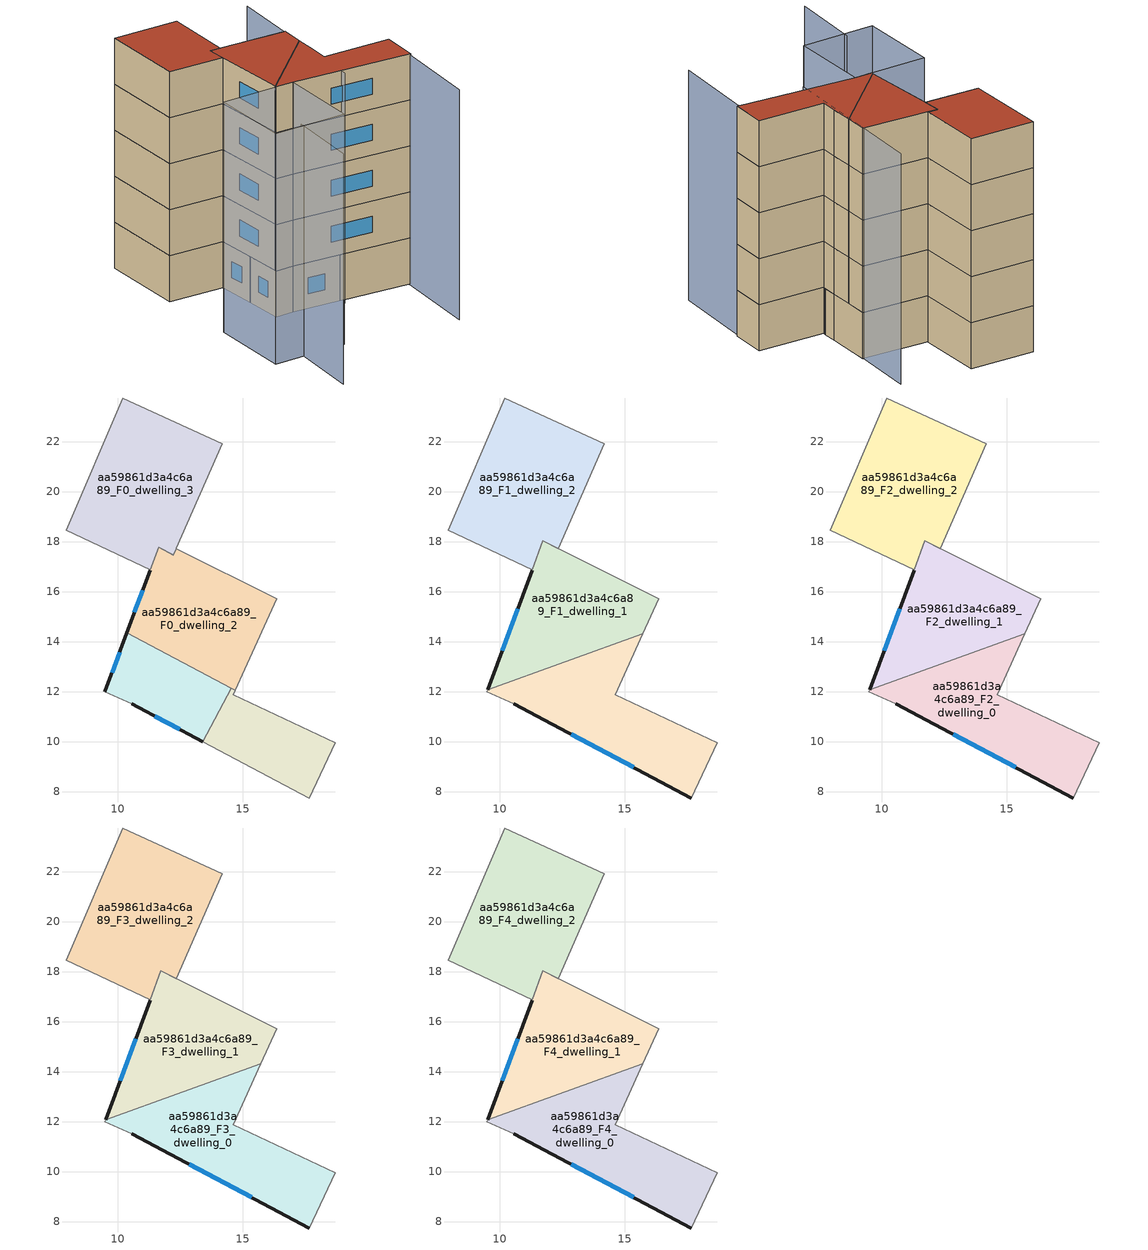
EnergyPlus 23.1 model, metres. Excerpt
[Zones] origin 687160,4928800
aa59861d3a4c6a89_F0_dwelling_0
 floor ground (EU_floor_Construction): 14.53,12.12 13.4,10 10.54,11.51 9.48,11.98 10.35,14.34 z0
 wall outside (EU_wall_Construction): 10.54,11.51 13.4,10 / 10.35,14.34 9.48,11.98 z0:3
 wall to aa59861d3a4c6a89_F0_dwelling_1 (EU_wall_Construction): 13.4,10 14.53,12.12 z0:3
 wall adiabatic (EU_wall_Construction): 9.48,11.98 10.54,11.51 z0:3
 wall to aa59861d3a4c6a89_F0_dwelling_2 (EU_wall_Construction): 14.53,12.12 10.35,14.34 z0:3
 window (EU_Window_Construction): 11.47,11.02 12.47,10.49 / 10.07,13.58 9.76,12.75 z0.98:2.02
aa59861d3a4c6a89_F0_dwelling_1
 floor ground (EU_floor_Construction): 18.69,9.95 17.65,7.74 13.4,10 14.53,12.12 14.69,12.04 14.6,11.86 z0
 wall adiabatic (EU_wall_Construction): 14.69,12.04 14.6,11.86 / 13.4,10 17.65,7.74 18.69,9.95 14.6,11.86 z0:3
 wall to aa59861d3a4c6a89_F0_dwelling_2 (EU_wall_Construction): 14.69,12.04 14.53,12.12 z0:3
aa59861d3a4c6a89_F0_dwelling_2
 floor ground (EU_floor_Construction): 16.34,15.71 15.07,12.89 14.69,12.04 10.35,14.34 11.62,17.77 12.21,17.46 12.32,17.72 z0
 wall outside (EU_wall_Construction): 11.29,16.86 10.35,14.34 z0:3
 wall adiabatic (EU_wall_Construction): 14.69,12.04 15.07,12.89 16.34,15.71 12.32,17.72 / 12.21,17.46 11.63,17.77 z0:3
 wall to aa59861d3a4c6a89_F0_dwelling_3 (EU_wall_Construction): 11.62,17.77 11.29,16.86 / 12.32,17.72 12.21,17.46 z0:3
 window (EU_Window_Construction): 10.98,16.04 10.66,15.16 z0.98:2.02
aa59861d3a4c6a89_F0_dwelling_3
 floor ground (EU_floor_Construction): 14.16,21.91 12.33,17.72 12.21,17.46 11.62,17.77 11.29,16.86 7.93,18.46 10.18,23.74 z0
 wall adiabatic (EU_wall_Construction): 11.62,17.77 12.21,17.46 / 12.33,17.72 14.16,21.91 10.18,23.74 7.93,18.46 11.29,16.86 z0:3
aa59861d3a4c6a89_F1_dwelling_0
 floor to aa59861d3a4c6a89_F0_dwelling_0 (EU_floor_Construction): 14.53,12.12 13.4,10 10.54,11.51 9.48,11.98 9.51,12.07 12.56,13.17 z3
 floor to aa59861d3a4c6a89_F0_dwelling_1 (EU_floor_Construction): 18.69,9.95 17.65,7.74 13.4,10 14.53,12.12 14.69,12.04 14.6,11.86 z3
 floor to aa59861d3a4c6a89_F0_dwelling_2 (EU_floor_Construction): 15.71,14.31 15.07,12.89 14.69,12.04 12.56,13.17 z3
 wall outside (EU_wall_Construction): 10.54,11.51 17.65,7.74 z3:6
 wall adiabatic (EU_wall_Construction): 9.51,12.07 9.48,11.98 10.54,11.51 / 17.65,7.74 18.69,9.95 14.6,11.86 15.07,12.89 15.71,14.31 z3:6
 wall to aa59861d3a4c6a89_F1_dwelling_1 (EU_wall_Construction): 15.71,14.31 9.51,12.07 z3:6
 window (EU_Window_Construction): 12.86,10.28 15.34,8.97 z3.98:5.02
aa59861d3a4c6a89_F1_dwelling_1
 floor to aa59861d3a4c6a89_F0_dwelling_2 (EU_floor_Construction): 16.34,15.71 15.71,14.31 12.56,13.17 10.35,14.34 10.45,14.61 11.63,17.77 12.21,17.46 12.32,17.72 z3
 floor to aa59861d3a4c6a89_F0_dwelling_0 (EU_floor_Construction): 12.56,13.17 9.51,12.07 10.35,14.34 z3
 floor to aa59861d3a4c6a89_F0_dwelling_3 (EU_floor_Construction): 12.32,17.72 12.21,17.46 11.62,17.77 11.3,16.9 11.72,18.02 z3
 floor adiabatic (EU_floor_Construction): 12.32,17.72 12.21,17.46 11.63,17.77 10.45,14.61 11.62,17.77 12.21,17.46 z3
 wall outside (EU_wall_Construction): 11.29,16.86 9.51,12.07 z3:6
 wall to aa59861d3a4c6a89_F1_dwelling_2 (EU_wall_Construction): 11.72,18.02 11.29,16.86 z3:6
 wall adiabatic (EU_wall_Construction): 15.71,14.31 16.34,15.71 11.72,18.02 z3:6
 window (EU_Window_Construction): 10.71,15.3 10.09,13.63 z3.98:5.02
aa59861d3a4c6a89_F1_dwelling_2
 floor to aa59861d3a4c6a89_F0_dwelling_3 (EU_floor_Construction): 14.16,21.91 12.32,17.72 11.72,18.02 11.29,16.86 7.93,18.46 10.18,23.74 z3
 wall adiabatic (EU_wall_Construction): 11.72,18.02 12.32,17.72 14.16,21.91 10.18,23.74 7.93,18.46 11.29,16.86 z3:6
aa59861d3a4c6a89_F2_dwelling_0
 floor to aa59861d3a4c6a89_F1_dwelling_0 (EU_floor_Construction): 15.71,14.31 15.07,12.89 14.6,11.86 18.69,9.95 17.65,7.74 10.54,11.51 9.48,11.98 9.51,12.07 z6
 wall outside (EU_wall_Construction): 10.54,11.51 17.65,7.74 z6:9
 wall adiabatic (EU_wall_Construction): 9.51,12.07 9.48,11.98 10.54,11.51 / 17.65,7.74 18.69,9.95 14.6,11.86 15.07,12.89 15.71,14.31 z6:9
 wall to aa59861d3a4c6a89_F2_dwelling_1 (EU_wall_Construction): 15.71,14.31 9.51,12.07 z6:9
 window (EU_Window_Construction): 12.86,10.28 15.34,8.97 z6.98:8.02
aa59861d3a4c6a89_F2_dwelling_1
 floor to aa59861d3a4c6a89_F1_dwelling_1 (EU_floor_Construction): 16.34,15.71 15.71,14.31 9.51,12.07 11.72,18.02 z6
 wall outside (EU_wall_Construction): 11.29,16.86 9.51,12.07 z6:9
 wall to aa59861d3a4c6a89_F2_dwelling_2 (EU_wall_Construction): 11.72,18.02 11.29,16.86 z6:9
 wall adiabatic (EU_wall_Construction): 15.71,14.31 16.34,15.71 11.72,18.02 z6:9
 window (EU_Window_Construction): 10.71,15.3 10.09,13.63 z6.98:8.02
aa59861d3a4c6a89_F2_dwelling_2
 floor to aa59861d3a4c6a89_F1_dwelling_2 (EU_floor_Construction): 14.16,21.91 12.32,17.72 11.72,18.02 11.29,16.86 7.93,18.46 10.18,23.74 z6
 wall adiabatic (EU_wall_Construction): 11.72,18.02 12.32,17.72 14.16,21.91 10.18,23.74 7.93,18.46 11.29,16.86 z6:9
aa59861d3a4c6a89_F3_dwelling_0
 floor to aa59861d3a4c6a89_F2_dwelling_0 (EU_floor_Construction): 15.71,14.31 15.07,12.89 14.6,11.86 18.69,9.95 17.65,7.74 10.54,11.51 9.48,11.98 9.51,12.07 z9
 wall outside (EU_wall_Construction): 10.54,11.51 17.65,7.74 z9:12
 wall adiabatic (EU_wall_Construction): 9.51,12.07 9.48,11.98 10.54,11.51 / 17.65,7.74 18.69,9.95 14.6,11.86 15.07,12.89 15.71,14.31 z9:12
 wall to aa59861d3a4c6a89_F3_dwelling_1 (EU_wall_Construction): 15.71,14.31 9.51,12.07 z9:12
 window (EU_Window_Construction): 12.86,10.28 15.34,8.97 z9.98:11.02
aa59861d3a4c6a89_F3_dwelling_1
 floor to aa59861d3a4c6a89_F2_dwelling_1 (EU_floor_Construction): 16.34,15.71 15.71,14.31 9.51,12.07 11.72,18.02 z9
 wall outside (EU_wall_Construction): 11.29,16.86 9.51,12.07 z9:12
 wall to aa59861d3a4c6a89_F3_dwelling_2 (EU_wall_Construction): 11.72,18.02 11.29,16.86 z9:12
 wall adiabatic (EU_wall_Construction): 15.71,14.31 16.34,15.71 11.72,18.02 z9:12
 window (EU_Window_Construction): 10.71,15.3 10.09,13.63 z9.98:11.02
aa59861d3a4c6a89_F3_dwelling_2
 floor to aa59861d3a4c6a89_F2_dwelling_2 (EU_floor_Construction): 14.16,21.91 12.32,17.72 11.72,18.02 11.29,16.86 7.93,18.46 10.18,23.74 z9
 wall adiabatic (EU_wall_Construction): 11.72,18.02 12.32,17.72 14.16,21.91 10.18,23.74 7.93,18.46 11.29,16.86 z9:12
aa59861d3a4c6a89_F4_dwelling_0
 floor to aa59861d3a4c6a89_F3_dwelling_0 (EU_floor_Construction): 15.71,14.31 15.07,12.89 14.6,11.86 18.69,9.95 17.65,7.74 10.54,11.51 9.48,11.98 9.51,12.07 z12
 wall outside (EU_wall_Construction): 10.54,11.51 17.65,7.74 z12:15
 wall adiabatic (EU_wall_Construction): 9.51,12.07 9.48,11.98 10.54,11.51 / 17.65,7.74 18.69,9.95 14.6,11.86 15.07,12.89 15.71,14.31 z12:15
 wall to aa59861d3a4c6a89_F4_dwelling_1 (EU_wall_Construction): 15.71,14.31 9.51,12.07 z12:15
 window (EU_Window_Construction): 12.86,10.28 15.34,8.97 z12.98:14.02
 roof outside (EU_roof_Construction): 17.65,7.74 18.69,9.95 14.6,11.86 15.07,12.89 15.71,14.31 9.51,12.07 9.48,11.98 10.54,11.51 z15
aa59861d3a4c6a89_F4_dwelling_1
 floor to aa59861d3a4c6a89_F3_dwelling_1 (EU_floor_Construction): 16.34,15.71 15.71,14.31 9.51,12.07 11.72,18.02 z12
 wall outside (EU_wall_Construction): 11.29,16.86 9.51,12.07 z12:15
 wall to aa59861d3a4c6a89_F4_dwelling_2 (EU_wall_Construction): 11.72,18.02 11.29,16.86 z12:15
 wall adiabatic (EU_wall_Construction): 15.71,14.31 16.34,15.71 11.72,18.02 z12:15
 window (EU_Window_Construction): 10.71,15.3 10.09,13.63 z12.98:14.02
 roof outside (EU_roof_Construction): 15.71,14.31 16.34,15.71 11.72,18.02 9.51,12.07 z15
aa59861d3a4c6a89_F4_dwelling_2
 floor to aa59861d3a4c6a89_F3_dwelling_2 (EU_floor_Construction): 14.16,21.91 12.32,17.72 11.72,18.02 11.29,16.86 7.93,18.46 10.18,23.74 z12
 wall adiabatic (EU_wall_Construction): 11.72,18.02 12.32,17.72 14.16,21.91 10.18,23.74 7.93,18.46 11.29,16.86 z12:15
 roof outside (EU_roof_Construction): 12.32,17.72 14.16,21.91 10.18,23.74 7.93,18.46 11.29,16.86 11.72,18.02 z15
shading: 3.63,3.61 5.84,7.93 / 14.91,2.61 17.57,7.8 / 13.28,9.58 18.18,19.51 / 10.55,11.52 8.39,6.53 / 8.39,6.53 3.87,8.49 / 3.87,8.49 6.02,13.48 / 6.02,13.48 10.55,11.52 z0:15
[Building]
EU S2 Campaign: North Axis=0; Terrain=City; Solar Distribution=FullExterior
[Site:Location]
Bologna: Latitude=44.5; Longitude=11.25; Time Zone=1; Elevation=37
[SizingPeriod:WeatherFileDays]
AnnualSizingPeriod: Begin Month=1; Begin Day of Month=1; End Month=12; End Day of Month=31; Day of Week for Start Day=Monday; Use Weather File Daylight Saving Period=No; Use Weather File Rain and Snow Indicators=No
[MATERIAL]
EU_InternalMass_Material: Roughness=MediumRough; Thickness=0.1; Conductivity=1; Density=1800; Specific Heat=900; Thermal Absorptance=0.9; Solar Absorptance=0.7; Visible Absorptance=0.7
[MATERIAL:NOMASS] Roughness=MediumRough; Thermal Absorptance=0.9; Solar Absorptance=0.7; Visible Absorptance=0.7
Name | Thermal Resistance
EU_wall_NoMass | 0.905828
EU_roof_NoMass | 0.37593
EU_floor_NoMass | 0.67114
[WINDOWMATERIAL:SIMPLEGLAZINGSYSTEM]
EU_Window_SimpleGlazing: UFactor=4.52486; Solar Heat Gain Coefficient=0.85; Visible Transmittance=0.85
[CONSTRUCTION]
EU_wall_Construction: EU_wall_NoMass
EU_roof_Construction: EU_roof_NoMass
EU_floor_Construction: EU_floor_NoMass
EU_InternalMass_Construction: EU_InternalMass_Material
EU_Window_Construction: EU_Window_SimpleGlazing
[ZONE] Type=1; Multiplier=1; Ceiling Height=autocalculate; Floor Area=autocalculate; Part of Total Floor Area=Yes
Name | Volume
aa59861d3a4c6a89_F0_dwelling_0 | 33.2124
aa59861d3a4c6a89_F1_dwelling_0; aa59861d3a4c6a89_F2_dwelling_0; aa59861d3a4c6a89_F3_dwelling_0; aa59861d3a4c6a89_F4_dwelling_0 | 66.4102
aa59861d3a4c6a89_F0_dwelling_1 | 33.241
aa59861d3a4c6a89_F1_dwelling_1; aa59861d3a4c6a89_F2_dwelling_1; aa59861d3a4c6a89_F3_dwelling_1; aa59861d3a4c6a89_F4_dwelling_1 | 59.9106
aa59861d3a4c6a89_F0_dwelling_2 | 59.3225
aa59861d3a4c6a89_F1_dwelling_2; aa59861d3a4c6a89_F2_dwelling_2; aa59861d3a4c6a89_F3_dwelling_2; aa59861d3a4c6a89_F4_dwelling_2 | 72.9331
aa59861d3a4c6a89_F0_dwelling_3 | 73.4802
[INTERNALMASS] Construction=EU_InternalMass_Construction
Name | Zone or ZoneList | Surface Area
aa59861d3a4c6a89_F0_dwelling_0_EU_InternalMass | aa59861d3a4c6a89_F0_dwelling_0 | 11.0711
aa59861d3a4c6a89_F0_dwelling_1_EU_InternalMass | aa59861d3a4c6a89_F0_dwelling_1 | 11.0802
aa59861d3a4c6a89_F0_dwelling_2_EU_InternalMass | aa59861d3a4c6a89_F0_dwelling_2 | 19.7744
aa59861d3a4c6a89_F0_dwelling_3_EU_InternalMass | aa59861d3a4c6a89_F0_dwelling_3 | 24.4923
aa59861d3a4c6a89_F1_dwelling_0_EU_InternalMass | aa59861d3a4c6a89_F1_dwelling_0 | 22.1369
aa59861d3a4c6a89_F1_dwelling_1_EU_InternalMass | aa59861d3a4c6a89_F1_dwelling_1 | 19.9707
aa59861d3a4c6a89_F1_dwelling_2_EU_InternalMass | aa59861d3a4c6a89_F1_dwelling_2 | 24.3096
aa59861d3a4c6a89_F2_dwelling_0_EU_InternalMass | aa59861d3a4c6a89_F2_dwelling_0 | 22.1369
aa59861d3a4c6a89_F2_dwelling_1_EU_InternalMass | aa59861d3a4c6a89_F2_dwelling_1 | 19.9707
aa59861d3a4c6a89_F2_dwelling_2_EU_InternalMass | aa59861d3a4c6a89_F2_dwelling_2 | 24.3096
aa59861d3a4c6a89_F3_dwelling_0_EU_InternalMass | aa59861d3a4c6a89_F3_dwelling_0 | 22.1369
aa59861d3a4c6a89_F3_dwelling_1_EU_InternalMass | aa59861d3a4c6a89_F3_dwelling_1 | 19.9707
aa59861d3a4c6a89_F3_dwelling_2_EU_InternalMass | aa59861d3a4c6a89_F3_dwelling_2 | 24.3096
aa59861d3a4c6a89_F4_dwelling_0_EU_InternalMass | aa59861d3a4c6a89_F4_dwelling_0 | 22.1369
aa59861d3a4c6a89_F4_dwelling_1_EU_InternalMass | aa59861d3a4c6a89_F4_dwelling_1 | 19.9707
aa59861d3a4c6a89_F4_dwelling_2_EU_InternalMass | aa59861d3a4c6a89_F4_dwelling_2 | 24.3096
[OTHEREQUIPMENT] Fuel Type=Electricity; Design Level Calculation Method=Watts/Area; Power per Zone Floor Area=1; Fraction Latent=0; Fraction Radiant=0; Fraction Lost=0; Carbon Dioxide Generation Rate=0; EndUse Subcategory=EU_Step8_InternalGains
Name | Zone or ZoneList or Space or SpaceList | Schedule
EU_Step8_InternalGain_aa59861d3a4c6a89_F0_dwelling_0_f000 | aa59861d3a4c6a89_F0_dwelling_0 | EU_Step8_GainSchedule_aa59861d3a4c6a89_F0_dwelling_0_f000
EU_Step8_InternalGain_aa59861d3a4c6a89_F0_dwelling_1_f000 | aa59861d3a4c6a89_F0_dwelling_1 | EU_Step8_GainSchedule_aa59861d3a4c6a89_F0_dwelling_1_f000
EU_Step8_InternalGain_aa59861d3a4c6a89_F0_dwelling_2_f000 | aa59861d3a4c6a89_F0_dwelling_2 | EU_Step8_GainSchedule_aa59861d3a4c6a89_F0_dwelling_2_f000
EU_Step8_InternalGain_aa59861d3a4c6a89_F0_dwelling_3_f000 | aa59861d3a4c6a89_F0_dwelling_3 | EU_Step8_GainSchedule_aa59861d3a4c6a89_F0_dwelling_3_f000
EU_Step8_InternalGain_aa59861d3a4c6a89_F1_dwelling_0_f000 | aa59861d3a4c6a89_F1_dwelling_0 | EU_Step8_GainSchedule_aa59861d3a4c6a89_F1_dwelling_0_f000
EU_Step8_InternalGain_aa59861d3a4c6a89_F1_dwelling_1_f000 | aa59861d3a4c6a89_F1_dwelling_1 | EU_Step8_GainSchedule_aa59861d3a4c6a89_F1_dwelling_1_f000
EU_Step8_InternalGain_aa59861d3a4c6a89_F1_dwelling_2_f000 | aa59861d3a4c6a89_F1_dwelling_2 | EU_Step8_GainSchedule_aa59861d3a4c6a89_F1_dwelling_2_f000
EU_Step8_InternalGain_aa59861d3a4c6a89_F2_dwelling_0_f000 | aa59861d3a4c6a89_F2_dwelling_0 | EU_Step8_GainSchedule_aa59861d3a4c6a89_F2_dwelling_0_f000
EU_Step8_InternalGain_aa59861d3a4c6a89_F2_dwelling_1_f000 | aa59861d3a4c6a89_F2_dwelling_1 | EU_Step8_GainSchedule_aa59861d3a4c6a89_F2_dwelling_1_f000
EU_Step8_InternalGain_aa59861d3a4c6a89_F2_dwelling_2_f000 | aa59861d3a4c6a89_F2_dwelling_2 | EU_Step8_GainSchedule_aa59861d3a4c6a89_F2_dwelling_2_f000
EU_Step8_InternalGain_aa59861d3a4c6a89_F3_dwelling_0_f000 | aa59861d3a4c6a89_F3_dwelling_0 | EU_Step8_GainSchedule_aa59861d3a4c6a89_F3_dwelling_0_f000
EU_Step8_InternalGain_aa59861d3a4c6a89_F3_dwelling_1_f000 | aa59861d3a4c6a89_F3_dwelling_1 | EU_Step8_GainSchedule_aa59861d3a4c6a89_F3_dwelling_1_f000
EU_Step8_InternalGain_aa59861d3a4c6a89_F3_dwelling_2_f000 | aa59861d3a4c6a89_F3_dwelling_2 | EU_Step8_GainSchedule_aa59861d3a4c6a89_F3_dwelling_2_f000
EU_Step8_InternalGain_aa59861d3a4c6a89_F4_dwelling_0_f000 | aa59861d3a4c6a89_F4_dwelling_0 | EU_Step8_GainSchedule_aa59861d3a4c6a89_F4_dwelling_0_f000
EU_Step8_InternalGain_aa59861d3a4c6a89_F4_dwelling_1_f000 | aa59861d3a4c6a89_F4_dwelling_1 | EU_Step8_GainSchedule_aa59861d3a4c6a89_F4_dwelling_1_f000
EU_Step8_InternalGain_aa59861d3a4c6a89_F4_dwelling_2_f000 | aa59861d3a4c6a89_F4_dwelling_2 | EU_Step8_GainSchedule_aa59861d3a4c6a89_F4_dwelling_2_f000
[ZONEVENTILATION:DESIGNFLOWRATE] Schedule=EU_AlwaysOn; Design Flow Rate Calculation Method=AirChanges/Hour; Air Changes per Hour=0.73129; Ventilation Type=Natural; Fan Pressure Rise=0; Fan Total Efficiency=1; Constant Term Coefficient=1; Temperature Term Coefficient=0; Velocity Term Coefficient=0; Velocity Squared Term Coefficient=0; Minimum Indoor Temperature=-100; Maximum Indoor Temperature=100; Delta Temperature=-100; Minimum Outdoor Temperature=-100; Maximum Outdoor Temperature=100; Maximum Wind Speed=40
Name | Zone or ZoneList or Space or SpaceList
EU_ConstantAir_aa59861d3a4c6a89_F0_dwelling_0 | aa59861d3a4c6a89_F0_dwelling_0
EU_ConstantAir_aa59861d3a4c6a89_F0_dwelling_1 | aa59861d3a4c6a89_F0_dwelling_1
EU_ConstantAir_aa59861d3a4c6a89_F0_dwelling_2 | aa59861d3a4c6a89_F0_dwelling_2
EU_ConstantAir_aa59861d3a4c6a89_F0_dwelling_3 | aa59861d3a4c6a89_F0_dwelling_3
EU_ConstantAir_aa59861d3a4c6a89_F1_dwelling_0 | aa59861d3a4c6a89_F1_dwelling_0
EU_ConstantAir_aa59861d3a4c6a89_F1_dwelling_1 | aa59861d3a4c6a89_F1_dwelling_1
EU_ConstantAir_aa59861d3a4c6a89_F1_dwelling_2 | aa59861d3a4c6a89_F1_dwelling_2
EU_ConstantAir_aa59861d3a4c6a89_F2_dwelling_0 | aa59861d3a4c6a89_F2_dwelling_0
EU_ConstantAir_aa59861d3a4c6a89_F2_dwelling_1 | aa59861d3a4c6a89_F2_dwelling_1
EU_ConstantAir_aa59861d3a4c6a89_F2_dwelling_2 | aa59861d3a4c6a89_F2_dwelling_2
EU_ConstantAir_aa59861d3a4c6a89_F3_dwelling_0 | aa59861d3a4c6a89_F3_dwelling_0
EU_ConstantAir_aa59861d3a4c6a89_F3_dwelling_1 | aa59861d3a4c6a89_F3_dwelling_1
EU_ConstantAir_aa59861d3a4c6a89_F3_dwelling_2 | aa59861d3a4c6a89_F3_dwelling_2
EU_ConstantAir_aa59861d3a4c6a89_F4_dwelling_0 | aa59861d3a4c6a89_F4_dwelling_0
EU_ConstantAir_aa59861d3a4c6a89_F4_dwelling_1 | aa59861d3a4c6a89_F4_dwelling_1
EU_ConstantAir_aa59861d3a4c6a89_F4_dwelling_2 | aa59861d3a4c6a89_F4_dwelling_2
[HVACTEMPLATE:THERMOSTAT] Constant Heating Setpoint=20; Constant Cooling Setpoint=50
EU_HeatOnly_aa59861d3a4c6a89_F0_dwelling_0; EU_HeatOnly_aa59861d3a4c6a89_F0_dwelling_1; EU_HeatOnly_aa59861d3a4c6a89_F0_dwelling_2; EU_HeatOnly_aa59861d3a4c6a89_F0_dwelling_3; EU_HeatOnly_aa59861d3a4c6a89_F1_dwelling_0; EU_HeatOnly_aa59861d3a4c6a89_F1_dwelling_1; EU_HeatOnly_aa59861d3a4c6a89_F1_dwelling_2; EU_HeatOnly_aa59861d3a4c6a89_F2_dwelling_0; EU_HeatOnly_aa59861d3a4c6a89_F2_dwelling_1; EU_HeatOnly_aa59861d3a4c6a89_F2_dwelling_2; EU_HeatOnly_aa59861d3a4c6a89_F3_dwelling_0; EU_HeatOnly_aa59861d3a4c6a89_F3_dwelling_1; EU_HeatOnly_aa59861d3a4c6a89_F3_dwelling_2; EU_HeatOnly_aa59861d3a4c6a89_F4_dwelling_0; EU_HeatOnly_aa59861d3a4c6a89_F4_dwelling_1; EU_HeatOnly_aa59861d3a4c6a89_F4_dwelling_2
[HVACTEMPLATE:ZONE:IDEALLOADSAIRSYSTEM] System Availability Schedule=EU_AlwaysOn; Maximum Heating Supply Air Temperature=50; Minimum Cooling Supply Air Temperature=13; Maximum Heating Supply Air Humidity Ratio=0.0156; Minimum Cooling Supply Air Humidity Ratio=0.0077; Heating Limit=NoLimit; Cooling Limit=NoLimit; Heating Availability Schedule=EU_AlwaysOn; Cooling Availability Schedule=EU_CoolingOff; Dehumidification Control Type=ConstantSensibleHeatRatio; Cooling Sensible Heat Ratio=0.7; Dehumidification Setpoint=60; Humidification Control Type=None; Humidification Setpoint=30; Outdoor Air Method=None; Outdoor Air Flow Rate per Person=0.00944; Outdoor Air Flow Rate per Zone Floor Area=0; Outdoor Air Flow Rate per Zone=0; Demand Controlled Ventilation Type=None; Outdoor Air Economizer Type=NoEconomizer; Heat Recovery Type=None; Sensible Heat Recovery Effectiveness=0.7; Latent Heat Recovery Effectiveness=0.65
Name | Template Thermostat
aa59861d3a4c6a89_F0_dwelling_0 | EU_HeatOnly_aa59861d3a4c6a89_F0_dwelling_0
aa59861d3a4c6a89_F0_dwelling_1 | EU_HeatOnly_aa59861d3a4c6a89_F0_dwelling_1
aa59861d3a4c6a89_F0_dwelling_2 | EU_HeatOnly_aa59861d3a4c6a89_F0_dwelling_2
aa59861d3a4c6a89_F0_dwelling_3 | EU_HeatOnly_aa59861d3a4c6a89_F0_dwelling_3
aa59861d3a4c6a89_F1_dwelling_0 | EU_HeatOnly_aa59861d3a4c6a89_F1_dwelling_0
aa59861d3a4c6a89_F1_dwelling_1 | EU_HeatOnly_aa59861d3a4c6a89_F1_dwelling_1
aa59861d3a4c6a89_F1_dwelling_2 | EU_HeatOnly_aa59861d3a4c6a89_F1_dwelling_2
aa59861d3a4c6a89_F2_dwelling_0 | EU_HeatOnly_aa59861d3a4c6a89_F2_dwelling_0
aa59861d3a4c6a89_F2_dwelling_1 | EU_HeatOnly_aa59861d3a4c6a89_F2_dwelling_1
aa59861d3a4c6a89_F2_dwelling_2 | EU_HeatOnly_aa59861d3a4c6a89_F2_dwelling_2
aa59861d3a4c6a89_F3_dwelling_0 | EU_HeatOnly_aa59861d3a4c6a89_F3_dwelling_0
aa59861d3a4c6a89_F3_dwelling_1 | EU_HeatOnly_aa59861d3a4c6a89_F3_dwelling_1
aa59861d3a4c6a89_F3_dwelling_2 | EU_HeatOnly_aa59861d3a4c6a89_F3_dwelling_2
aa59861d3a4c6a89_F4_dwelling_0 | EU_HeatOnly_aa59861d3a4c6a89_F4_dwelling_0
aa59861d3a4c6a89_F4_dwelling_1 | EU_HeatOnly_aa59861d3a4c6a89_F4_dwelling_1
aa59861d3a4c6a89_F4_dwelling_2 | EU_HeatOnly_aa59861d3a4c6a89_F4_dwelling_2
[SIZING:ZONE] Zone Cooling Design Supply Air Temperature Input Method=SupplyAirTemperature; Zone Cooling Design Supply Air Temperature=13; Zone Heating Design Supply Air Temperature Input Method=SupplyAirTemperature; Zone Heating Design Supply Air Temperature=50; Zone Cooling Design Supply Air Humidity Ratio=0.008; Zone Heating Design Supply Air Humidity Ratio=0.008; Cooling Design Air Flow Method=DesignDay; Cooling Design Air Flow Rate=0; Cooling Minimum Air Flow per Zone Floor Area=0.000762; Cooling Minimum Air Flow=0; Cooling Minimum Air Flow Fraction=0.2; Heating Design Air Flow Method=DesignDay; Heating Design Air Flow Rate=0; Heating Maximum Air Flow per Zone Floor Area=0.002032; Heating Maximum Air Flow=0.141576; Heating Maximum Air Flow Fraction=0.3; Account for Dedicated Outdoor Air System=No; Dedicated Outdoor Air System Control Strategy=NeutralSupplyAir; Dedicated Outdoor Air Low Setpoint Temperature for Design=autosize; Dedicated Outdoor Air High Setpoint Temperature for Design=autosize; Zone Load Sizing Method=Sensible Load Only No Latent Load; Zone Latent Cooling Design Supply Air Humidity Ratio Input Method=HumidityRatioDifference; Zone Cooling Design Supply Air Humidity Ratio Difference=0.005; Zone Latent Heating Design Supply Air Humidity Ratio Input Method=HumidityRatioDifference; Zone Humidification Design Supply Air Humidity Ratio Difference=0.005
aa59861d3a4c6a89_F0_dwelling_0; aa59861d3a4c6a89_F0_dwelling_1; aa59861d3a4c6a89_F0_dwelling_2; aa59861d3a4c6a89_F0_dwelling_3; aa59861d3a4c6a89_F1_dwelling_0; aa59861d3a4c6a89_F1_dwelling_1; aa59861d3a4c6a89_F1_dwelling_2; aa59861d3a4c6a89_F2_dwelling_0; aa59861d3a4c6a89_F2_dwelling_1; aa59861d3a4c6a89_F2_dwelling_2; aa59861d3a4c6a89_F3_dwelling_0; aa59861d3a4c6a89_F3_dwelling_1; aa59861d3a4c6a89_F3_dwelling_2; aa59861d3a4c6a89_F4_dwelling_0; aa59861d3a4c6a89_F4_dwelling_1; aa59861d3a4c6a89_F4_dwelling_2
[SCHEDULE:CONSTANT]
Name | Hourly Value
EU_AlwaysOn | 1
EU_CoolingOff | 0
[SCHEDULE:FILE] Column Number=1; Rows to Skip at Top=0; Number of Hours of Data=8760; Column Separator=Comma; Interpolate to Timestep=No; Minutes per Item=60; Adjust Schedule for Daylight Savings=Yes
Name | File
EU_Step8_GainSchedule_aa59861d3a4c6a89_F0_dwelling_0_f000 | ../../schedules/aa59861d3a4c6a89/aa59861d3a4c6a89_F0_dwelling_0_f000_gain.csv
EU_Step8_GainSchedule_aa59861d3a4c6a89_F0_dwelling_1_f000 | ../../schedules/aa59861d3a4c6a89/aa59861d3a4c6a89_F0_dwelling_1_f000_gain.csv
EU_Step8_GainSchedule_aa59861d3a4c6a89_F0_dwelling_2_f000 | ../../schedules/aa59861d3a4c6a89/aa59861d3a4c6a89_F0_dwelling_2_f000_gain.csv
EU_Step8_GainSchedule_aa59861d3a4c6a89_F0_dwelling_3_f000 | ../../schedules/aa59861d3a4c6a89/aa59861d3a4c6a89_F0_dwelling_3_f000_gain.csv
EU_Step8_GainSchedule_aa59861d3a4c6a89_F1_dwelling_0_f000 | ../../schedules/aa59861d3a4c6a89/aa59861d3a4c6a89_F1_dwelling_0_f000_gain.csv
EU_Step8_GainSchedule_aa59861d3a4c6a89_F1_dwelling_1_f000 | ../../schedules/aa59861d3a4c6a89/aa59861d3a4c6a89_F1_dwelling_1_f000_gain.csv
EU_Step8_GainSchedule_aa59861d3a4c6a89_F1_dwelling_2_f000 | ../../schedules/aa59861d3a4c6a89/aa59861d3a4c6a89_F1_dwelling_2_f000_gain.csv
EU_Step8_GainSchedule_aa59861d3a4c6a89_F2_dwelling_0_f000 | ../../schedules/aa59861d3a4c6a89/aa59861d3a4c6a89_F2_dwelling_0_f000_gain.csv
EU_Step8_GainSchedule_aa59861d3a4c6a89_F2_dwelling_1_f000 | ../../schedules/aa59861d3a4c6a89/aa59861d3a4c6a89_F2_dwelling_1_f000_gain.csv
EU_Step8_GainSchedule_aa59861d3a4c6a89_F2_dwelling_2_f000 | ../../schedules/aa59861d3a4c6a89/aa59861d3a4c6a89_F2_dwelling_2_f000_gain.csv
EU_Step8_GainSchedule_aa59861d3a4c6a89_F3_dwelling_0_f000 | ../../schedules/aa59861d3a4c6a89/aa59861d3a4c6a89_F3_dwelling_0_f000_gain.csv
EU_Step8_GainSchedule_aa59861d3a4c6a89_F3_dwelling_1_f000 | ../../schedules/aa59861d3a4c6a89/aa59861d3a4c6a89_F3_dwelling_1_f000_gain.csv
EU_Step8_GainSchedule_aa59861d3a4c6a89_F3_dwelling_2_f000 | ../../schedules/aa59861d3a4c6a89/aa59861d3a4c6a89_F3_dwelling_2_f000_gain.csv
EU_Step8_GainSchedule_aa59861d3a4c6a89_F4_dwelling_0_f000 | ../../schedules/aa59861d3a4c6a89/aa59861d3a4c6a89_F4_dwelling_0_f000_gain.csv
EU_Step8_GainSchedule_aa59861d3a4c6a89_F4_dwelling_1_f000 | ../../schedules/aa59861d3a4c6a89/aa59861d3a4c6a89_F4_dwelling_1_f000_gain.csv
EU_Step8_GainSchedule_aa59861d3a4c6a89_F4_dwelling_2_f000 | ../../schedules/aa59861d3a4c6a89/aa59861d3a4c6a89_F4_dwelling_2_f000_gain.csv
